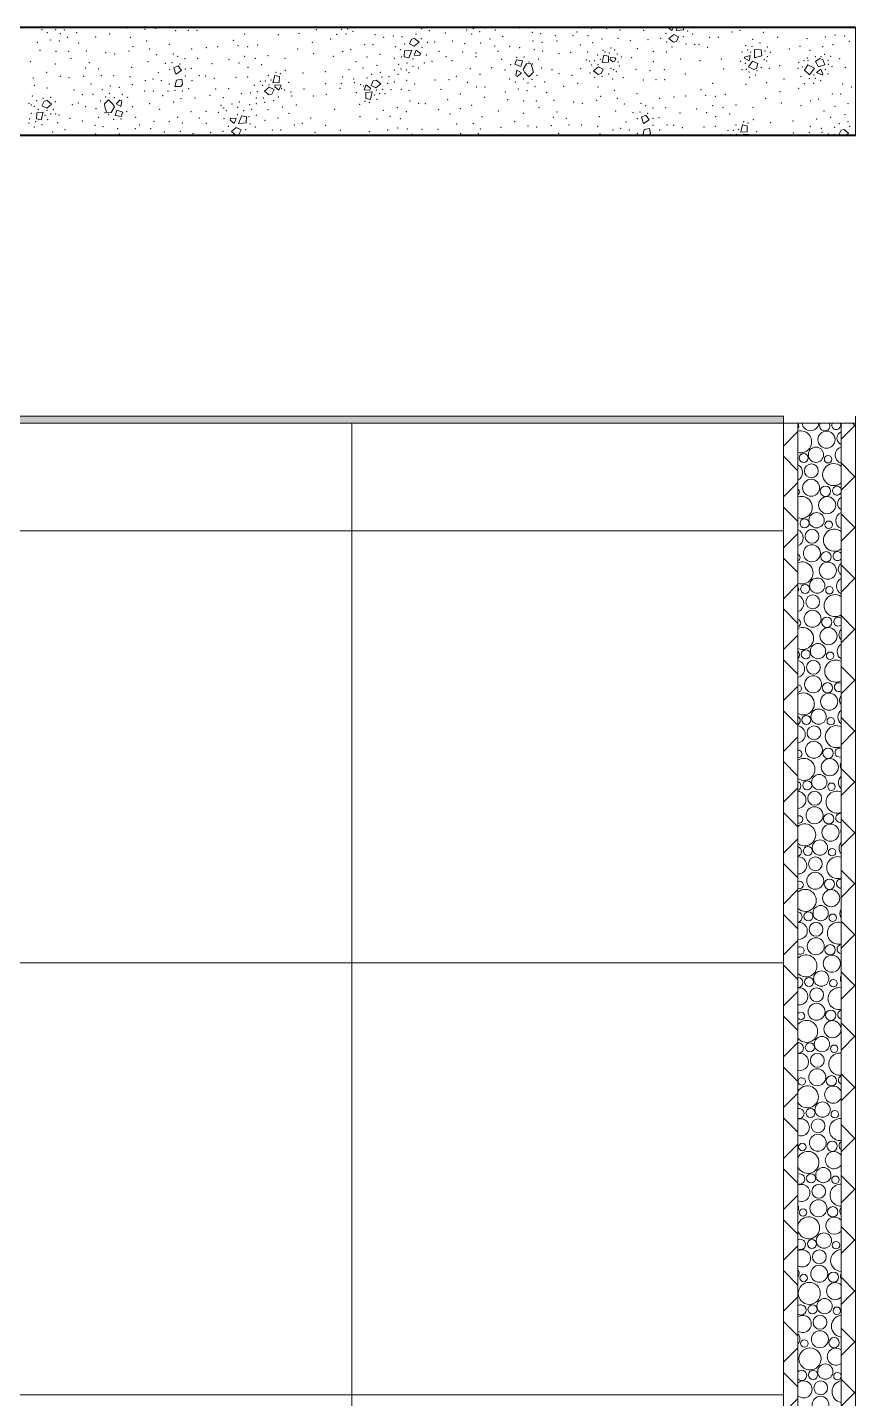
# Model space of a CAD drawing. Header units: metres. Extents: x -1.4 to 64, y -2.2 to 1.7.
# Drawn here: x 11.349 to 12.5, y -0.247 to 1.658 of the extents above; entities that cross this region are included whole.
import ezdxf

# ---------------------------------------------------------------- set-up
doc = ezdxf.new("R2010")
doc.units = ezdxf.units.M
doc.header["$MEASUREMENT"] = 0
for name, color, linetype in [('FORRO.EXEC', 7, 'Continuous'), ('LAJES.EST', 7, 'Continuous'), ('PAREDE CONSTRUIR', 7, 'Continuous')]:
    doc.layers.add(name, color=color, linetype=linetype)
for name, color, linetype, lineweight in [('FORRO.EXEC_Caneta_No__241', 7, 'Continuous', 13), ('LAJES.EST_Caneta_No__1', 7, 'Continuous', 40), ('LAJES.EST_Caneta_No__241', 7, 'Continuous', 13), ('PAREDE CONSTRUIR_Caneta_No__241', 7, 'Continuous', 13), ('PAREDE CONSTRUIR_Caneta_No__83', 84, 'Continuous', 0)]:
    doc.layers.add(name, color=color, linetype=linetype, lineweight=lineweight)
for name, color, linetype, lineweight, true_color in [('LAJES.EST_Caneta_No__97', 7, 'Continuous', 13, 0x6b6b6b), ('PAREDE CONSTRUIR_Caneta_No__96', 7, 'Continuous', 0, 0xb6b6b6), ('PAREDE CONSTRUIR_Caneta_No__97', 7, 'Continuous', 13, 0x6b6b6b)]:
    doc.layers.add(name, color=color, linetype=linetype, lineweight=lineweight, true_color=true_color)
pattern_1 = [(45, (-50.964347, -2.041855), (-0.03535534, 0.03535534), []), (135, (-50.964347, -2.041855), (0.03535534, 0.03535534), [])]

# ---------------------------------------------------------------- blocks, each defined once
blk = doc.blocks.new('*X33', base_point=(-50.9643, -2.0419))
at = {"layer": 'PAREDE CONSTRUIR_Caneta_No__96', "color": 253, "linetype": 'Continuous', "lineweight": 0, "true_color": 0xb6b6b6}
for centre, radius in [((12.4592, 1.0854), 0.0119), ((12.4446, 1.0645), 0.0106), ((12.4277, 1.0601), 0.00627), ((12.4382, 1.0421), 0.00959), ((12.4614, 1.0582), 0.00517), ((12.4379, 1.0185), 0.0118), ((12.4577, 1.0137), 0.00715), ((12.4601, 0.9944), 0.0119), ((12.4287, 0.9691), 0.00627), ((12.4455, 0.9735), 0.0106), ((12.4623, 0.9672), 0.00517), ((12.4391, 0.9511), 0.00959), ((12.4389, 0.9275), 0.0118), ((12.461, 0.9034), 0.0119), ((12.4586, 0.9227), 0.00715), ((12.4296, 0.8781), 0.00627), ((12.4464, 0.8826), 0.0106), ((12.4633, 0.8762), 0.00517), ((12.4401, 0.8601), 0.00959), ((12.4398, 0.8365), 0.0118), ((12.4596, 0.8317), 0.00715), ((12.462, 0.8124), 0.0119), ((12.4474, 0.7916), 0.0106), ((12.4305, 0.7871), 0.00627), ((12.4642, 0.7852), 0.00517), ((12.441, 0.7691), 0.00959), ((12.4407, 0.7455), 0.0118), ((12.4605, 0.7407), 0.00715), ((12.4629, 0.7214), 0.0119), ((12.4483, 0.7006), 0.0106), ((12.4314, 0.6961), 0.00627), ((12.4419, 0.6781), 0.00959), ((12.4651, 0.6942), 0.00517), ((12.4417, 0.6545), 0.0118), ((12.4614, 0.6497), 0.00715), ((12.4638, 0.6304), 0.0119), ((12.4324, 0.6051), 0.00627), ((12.4492, 0.6096), 0.0106), ((12.4428, 0.5871), 0.00959), ((12.4661, 0.6032), 0.00517), ((12.4426, 0.5635), 0.0118), ((12.4623, 0.5587), 0.00715), ((12.4648, 0.5394), 0.0119), ((12.4333, 0.5141), 0.00627), ((12.4501, 0.5186), 0.0106), ((12.467, 0.5122), 0.00517), ((12.4438, 0.4961), 0.00959), ((12.4435, 0.4725), 0.0118), ((12.4657, 0.4484), 0.0119), ((12.4633, 0.4677), 0.00715), ((12.4511, 0.4276), 0.0106), ((12.4342, 0.4231), 0.00627), ((12.4679, 0.4212), 0.00517), ((12.4447, 0.4051), 0.00959), ((12.4444, 0.3815), 0.0118), ((12.4642, 0.3767), 0.00715), ((12.4666, 0.3574), 0.0119), ((12.452, 0.3366), 0.0106), ((12.4351, 0.3321), 0.00627), ((12.4688, 0.3302), 0.00517), ((12.4456, 0.3141), 0.00959), ((12.4454, 0.2905), 0.0118), ((12.4651, 0.2857), 0.00715), ((12.4675, 0.2664), 0.0119), ((12.4529, 0.2456), 0.0106), ((12.4361, 0.2411), 0.00627), ((12.4465, 0.2231), 0.00959), ((12.4698, 0.2392), 0.00517), ((12.4463, 0.1995), 0.0118), ((12.466, 0.1947), 0.00715), ((12.437, 0.1501), 0.00627), ((12.4538, 0.1546), 0.0106), ((12.4707, 0.1482), 0.00517), ((12.4475, 0.1321), 0.00959), ((12.4472, 0.1085), 0.0118), ((12.4257, 0.1027), 0.00517), ((12.467, 0.1037), 0.00715), ((12.4379, 0.0591), 0.00627), ((12.4548, 0.0636), 0.0106), ((12.4716, 0.0572), 0.00517), ((12.4484, 0.0411), 0.00959), ((12.4481, 0.0175), 0.0118), ((12.4679, 0.0127), 0.00715), ((12.4266, 0.0117), 0.00517), ((12.4557, -0.0274), 0.0106), ((12.4389, -0.0319), 0.00627), ((12.4725, -0.0338), 0.00517), ((12.4493, -0.0499), 0.00959), ((12.4275, -0.0793), 0.00517), ((12.4491, -0.0735), 0.0118), ((12.4688, -0.0782), 0.00715), ((12.4353, -0.1007), 0.0153), ((12.4566, -0.1184), 0.0106), ((12.4398, -0.1229), 0.00627), ((12.4502, -0.1409), 0.00959), ((12.4735, -0.1248), 0.00517), ((12.4285, -0.1703), 0.00517), ((12.45, -0.1645), 0.0118), ((12.4698, -0.1692), 0.00715), ((12.4363, -0.1917), 0.0153), ((12.4407, -0.2139), 0.00627), ((12.4576, -0.2094), 0.0106), ((12.4512, -0.2319), 0.00959), ((12.4744, -0.2158), 0.00517), ((12.4509, -0.2555), 0.0118)]:
    blk.add_circle(centre, radius, dxfattribs=at)
for centre, radius, start, end in [((12.4155, 1.1037), 0.00517, 322.9853, 37.0147), ((12.437, 1.1095), 0.0118, 186.597, 353.403), ((12.4568, 1.1047), 0.00715, 151.4275, 28.5725), ((12.4727, 1.1056), 0.00627, 156.1784, 23.8216), ((12.4896, 1.11), 0.0106, 190.2924, 200.6226), ((12.4233, 1.0823), 0.0153, 256.084, 103.916), ((12.4832, 1.0876), 0.00959, 111.9236, 248.0764), ((12.4829, 1.064), 0.0118, 106.3297, 253.6703), ((12.4142, 1.0399), 0.0119, 297.0748, 62.9252), ((12.4692, 1.0368), 0.0153, 47.2254, 312.7746), ((12.4164, 1.0127), 0.00517, 308.2551, 51.7449), ((12.4737, 1.0146), 0.00627, 18.0426, 341.9574), ((12.4242, 0.9913), 0.0153, 252.4782, 107.5218), ((12.4841, 0.9966), 0.00959, 118.0366, 241.9634), ((12.4839, 0.973), 0.0118, 111.0717, 248.9283), ((12.4127, 0.9682), 0.00715, 345.4232, 14.5768), ((12.4151, 0.9489), 0.0119, 292.1749, 67.8251), ((12.4702, 0.9458), 0.0153, 51.7899, 308.2101), ((12.4173, 0.9217), 0.00517, 296.0941, 63.9059), ((12.4252, 0.9003), 0.0153, 248.7992, 111.2008), ((12.4746, 0.9236), 0.00627, 36.5865, 323.4135), ((12.4851, 0.9056), 0.00959, 124.5204, 235.4796), ((12.4136, 0.8772), 0.00715, 326.9423, 33.0577), ((12.4848, 0.882), 0.0118, 115.9703, 244.0297), ((12.416, 0.8579), 0.0119, 287.4406, 72.5594), ((12.4711, 0.8548), 0.0153, 56.084, 303.916), ((12.4755, 0.8326), 0.00627, 49.0736, 310.9264), ((12.4183, 0.8307), 0.00517, 285.1015, 74.8985), ((12.4261, 0.8093), 0.0153, 245.026, 114.974), ((12.486, 0.8146), 0.00959, 131.557, 228.443), ((12.4857, 0.791), 0.0118, 121.0828, 238.9172), ((12.4146, 0.7862), 0.00715, 315.1075, 44.8925), ((12.417, 0.7669), 0.0119, 282.8265, 77.1735), ((12.472, 0.7638), 0.0153, 60.1714, 299.8286), ((12.4192, 0.7397), 0.00517, 274.6583, 85.3417), ((12.4764, 0.7416), 0.00627, 59.5211, 300.4789), ((12.427, 0.7183), 0.0153, 241.1331, 118.8669), ((12.4869, 0.7236), 0.00959, 139.4668, 220.5332), ((12.4867, 0.7), 0.0118, 126.4874, 233.5126), ((12.4155, 0.6952), 0.00715, 305.3622, 54.6378), ((12.4179, 0.6759), 0.0119, 278.2957, 81.7043), ((12.4729, 0.6728), 0.0153, 64.0977, 295.9023), ((12.4201, 0.6487), 0.00517, 264.37, 95.63), ((12.4774, 0.6506), 0.00627, 68.9396, 291.0604), ((12.4279, 0.6273), 0.0153, 237.0883, 122.9117), ((12.4878, 0.6326), 0.00959, 148.9475, 211.0525), ((12.4164, 0.6042), 0.00715, 296.683, 63.317), ((12.4876, 0.609), 0.0118, 132.3003, 227.6997), ((12.4188, 0.5849), 0.0119, 273.8166, 86.1834), ((12.4739, 0.5818), 0.0153, 67.8972, 292.1028), ((12.4211, 0.5577), 0.00517, 253.8936, 106.1064), ((12.4783, 0.5596), 0.00627, 77.7907, 282.2093), ((12.4289, 0.5363), 0.0153, 232.8491, 127.1509), ((12.4888, 0.5416), 0.00959, 162.432, 197.568), ((12.4173, 0.5132), 0.00715, 288.6245, 71.3755), ((12.4885, 0.518), 0.0118, 138.7106, 221.2894), ((12.4198, 0.4939), 0.0119, 269.3609, 90.6391), ((12.4748, 0.4908), 0.0153, 71.5969, 288.4031), ((12.422, 0.4667), 0.00517, 242.8231, 117.1769), ((12.4298, 0.4453), 0.0153, 228.3572, 131.6428), ((12.4792, 0.4686), 0.00627, 86.3527, 273.6473), ((12.4183, 0.4222), 0.00715, 280.9338, 79.0662), ((12.4894, 0.427), 0.0118, 146.0738, 213.9262), ((12.4207, 0.4029), 0.0119, 264.9012, 95.0988), ((12.4757, 0.3998), 0.0153, 75.2187, 284.7813), ((12.4801, 0.3776), 0.00627, 94.8332, 265.1668), ((12.4229, 0.3757), 0.00517, 230.5016, 129.4984), ((12.4307, 0.3543), 0.0153, 223.5266, 136.4734), ((12.4192, 0.3312), 0.00715, 273.439, 86.561), ((12.4766, 0.3088), 0.0153, 78.7809, 281.2191), ((12.4904, 0.336), 0.0118, 155.2478, 204.7522), ((12.4216, 0.3119), 0.0119, 260.4103, 99.5897), ((12.4238, 0.2847), 0.00517, 215.3757, 144.6243), ((12.4811, 0.2866), 0.00627, 103.4221, 256.5779), ((12.4316, 0.2633), 0.0153, 218.2216, 141.7784), ((12.4201, 0.2402), 0.00715, 266.003, 93.997), ((12.4225, 0.2209), 0.0119, 255.859, 104.141), ((12.4776, 0.2178), 0.0153, 82.2997, 277.7003), ((12.4248, 0.1937), 0.00517, 185.9068, 174.0932), ((12.482, 0.1956), 0.00627, 112.3332, 247.6668), ((12.4326, 0.1723), 0.0153, 212.2, 147.8), ((12.4685, 0.1754), 0.0119, 20.663, 339.337), ((12.421, 0.1492), 0.00715, 258.4985, 101.5015), ((12.4235, 0.1299), 0.0119, 251.2144, 108.7856), ((12.4785, 0.1268), 0.0153, 85.7894, 274.2106), ((12.4335, 0.0813), 0.0153, 204.9382, 155.0618), ((12.4694, 0.0844), 0.0119, 30.9124, 329.0876), ((12.4829, 0.1046), 0.00627, 121.861, 238.139), ((12.422, 0.0582), 0.00715, 250.7869, 109.2131), ((12.4244, 0.0389), 0.0119, 246.4377, 113.5623), ((12.4794, 0.0358), 0.0153, 89.2636, 270.7364), ((12.4098, 0.0181), 0.0106, 337.7795, 22.2205), ((12.4344, -0.0097), 0.0153, 194.6854, 165.3146), ((12.4703, -0.0066), 0.0119, 38.7178, 321.2822), ((12.4839, 0.0136), 0.00627, 132.5108, 227.4892), ((12.4229, -0.0327), 0.00715, 242.6921, 117.3079), ((12.4253, -0.0521), 0.0119, 241.4801, 118.5199), ((12.4803, -0.0552), 0.0153, 92.735, 267.265), ((12.4107, -0.0729), 0.0106, 326.9929, 33.0071), ((12.4848, -0.0774), 0.00627, 145.4466, 214.5534), ((12.4712, -0.0976), 0.0119, 45.3706, 314.6294), ((12.4238, -0.1237), 0.00715, 233.952, 126.048), ((12.4262, -0.1431), 0.0119, 236.2768, 123.7232), ((12.4813, -0.1462), 0.0153, 96.2165, 263.7835), ((12.4116, -0.1639), 0.0106, 318.7179, 41.2821), ((12.4857, -0.1684), 0.00627, 166.2801, 193.7199), ((12.4722, -0.1886), 0.0119, 51.3325, 308.6675), ((12.4248, -0.2147), 0.00715, 224.0979, 135.9021), ((12.4272, -0.2341), 0.0119, 230.7356, 129.2644), ((12.4822, -0.2372), 0.0153, 99.7213, 260.2787)]:
    blk.add_arc(centre, radius, start, end, dxfattribs=at)
blk = doc.blocks.new('*X34', base_point=(-50.9643, -2.0419))
at = {"layer": 'LAJES.EST_Caneta_No__241', "color": 7, "linetype": 'Continuous', "lineweight": 13}
for p, q in [((12.2443, 1.6537), (12.2389, 1.6581)), ((12.2461, 1.6581), (12.2443, 1.6537)), ((12.2504, 1.6538), (12.2522, 1.6581)), ((12.261, 1.6581), (12.2608, 1.6547)), ((11.8798, 1.6353), (11.8829, 1.6417)), ((11.8829, 1.6417), (11.887, 1.6427)), ((11.887, 1.6427), (11.8933, 1.6377)), ((12.2471, 1.6482), (12.2403, 1.6427)), ((12.2466, 1.6377), (12.2403, 1.6427)), ((12.2507, 1.6387), (12.2466, 1.6377)), ((12.2471, 1.6482), (12.2538, 1.6451)), ((12.2608, 1.6547), (12.2504, 1.6538)), ((12.2538, 1.6451), (12.2507, 1.6387)), ((11.8724, 1.6173), (11.8728, 1.6256)), ((11.8728, 1.6256), (11.8832, 1.6266)), ((11.8832, 1.6266), (11.8789, 1.6159)), ((11.8865, 1.6321), (11.8798, 1.6353)), ((11.8865, 1.6321), (11.8933, 1.6377)), ((11.8865, 1.6196), (11.8893, 1.6267)), ((11.8944, 1.6193), (11.8865, 1.6196)), ((11.8893, 1.6267), (11.8951, 1.6219)), ((11.8951, 1.6219), (11.8944, 1.6193)), ((12.1476, 1.6094), (12.1501, 1.6197)), ((12.1566, 1.6182), (12.1501, 1.6197)), ((12.3593, 1.616), (12.359, 1.6274)), ((12.3685, 1.6269), (12.359, 1.6274)), ((12.3685, 1.6269), (12.3695, 1.6186)), ((11.5585, 1.605), (11.5525, 1.6022)), ((11.5552, 1.5933), (11.5525, 1.6022)), ((11.5585, 1.605), (11.5633, 1.5982)), ((11.8724, 1.6173), (11.8789, 1.6159)), ((12.0286, 1.6131), (12.0263, 1.6069)), ((12.0347, 1.604), (12.0263, 1.6069)), ((12.0286, 1.6131), (12.0368, 1.6117)), ((12.0368, 1.6117), (12.0347, 1.604)), ((12.0423, 1.6075), (12.0377, 1.5995)), ((12.0483, 1.6078), (12.0423, 1.6075)), ((12.0513, 1.5995), (12.0483, 1.6078)), ((12.1425, 1.6035), (12.1357, 1.5979)), ((12.1425, 1.6035), (12.1492, 1.6003)), ((12.1492, 1.6003), (12.1461, 1.5939)), ((12.1563, 1.6099), (12.1476, 1.6094)), ((12.1566, 1.6182), (12.1563, 1.6099)), ((12.1585, 1.6136), (12.1591, 1.6162)), ((12.1625, 1.6102), (12.1585, 1.6136)), ((12.1591, 1.6162), (12.1654, 1.6159)), ((12.1625, 1.6102), (12.1652, 1.6113)), ((12.1665, 1.6143), (12.1652, 1.6113)), ((12.1665, 1.6143), (12.1654, 1.6159)), ((12.3453, 1.6154), (12.3454, 1.6167)), ((12.3517, 1.6116), (12.3453, 1.6154)), ((12.3454, 1.6167), (12.3534, 1.619)), ((12.3564, 1.6113), (12.3511, 1.6035)), ((12.3581, 1.5995), (12.3511, 1.6035)), ((12.3534, 1.619), (12.3517, 1.6116)), ((12.3564, 1.6113), (12.364, 1.6079)), ((12.362, 1.6012), (12.3581, 1.5995)), ((12.3695, 1.6186), (12.3593, 1.616)), ((12.364, 1.6079), (12.362, 1.6012)), ((12.4288, 1.5989), (12.4332, 1.606)), ((12.4332, 1.606), (12.4427, 1.6015)), ((12.4427, 1.6015), (12.4358, 1.5925)), ((12.4441, 1.6108), (12.45, 1.6148)), ((12.4479, 1.6034), (12.4441, 1.6108)), ((12.4454, 1.5955), (12.4514, 1.6002)), ((12.4479, 1.6034), (12.457, 1.6061)), ((12.45, 1.6148), (12.454, 1.6136)), ((12.4514, 1.6002), (12.454, 1.5932)), ((12.454, 1.6136), (12.457, 1.6061)), ((11.5562, 1.5847), (11.5541, 1.5762)), ((11.5633, 1.5982), (11.5552, 1.5933)), ((11.5562, 1.5847), (11.5635, 1.5862)), ((11.5635, 1.5862), (11.5648, 1.5793)), ((11.6903, 1.5811), (11.6928, 1.5914)), ((11.699, 1.5817), (11.6903, 1.5811)), ((11.6993, 1.59), (11.6928, 1.5914)), ((11.6993, 1.59), (11.699, 1.5817)), ((11.8266, 1.5776), (11.8297, 1.584)), ((11.8297, 1.584), (11.8337, 1.585)), ((11.8337, 1.585), (11.8401, 1.58)), ((12.0275, 1.5911), (12.029, 1.5989)), ((12.0301, 1.5901), (12.0275, 1.5911)), ((12.029, 1.5989), (12.0356, 1.5952)), ((12.0356, 1.5952), (12.0301, 1.5901)), ((12.0398, 1.596), (12.0377, 1.5995)), ((12.0459, 1.5897), (12.0398, 1.596)), ((12.0517, 1.5953), (12.0459, 1.5897)), ((12.0513, 1.5995), (12.0517, 1.5953)), ((12.142, 1.5929), (12.1357, 1.5979)), ((12.1461, 1.5939), (12.142, 1.5929)), ((12.4288, 1.5989), (12.4358, 1.5925)), ((12.4531, 1.5923), (12.4454, 1.5955)), ((12.454, 1.5932), (12.4531, 1.5923)), ((11.5622, 1.576), (11.5541, 1.5762)), ((11.5648, 1.5793), (11.5622, 1.576)), ((11.6852, 1.5752), (11.6784, 1.5696)), ((11.6847, 1.5646), (11.6784, 1.5696)), ((11.6888, 1.5656), (11.6847, 1.5646)), ((11.6852, 1.5752), (11.6919, 1.572)), ((11.6919, 1.572), (11.6888, 1.5656)), ((11.6928, 1.5758), (11.6935, 1.5784)), ((11.6986, 1.5711), (11.6928, 1.5758)), ((11.6935, 1.5784), (11.7015, 1.5781)), ((11.7015, 1.5781), (11.6986, 1.5711)), ((11.817, 1.5715), (11.8198, 1.5785)), ((11.825, 1.5712), (11.817, 1.5715)), ((11.8192, 1.5596), (11.8195, 1.5679)), ((11.8195, 1.5679), (11.8282, 1.5685)), ((11.8198, 1.5785), (11.8256, 1.5738)), ((11.8256, 1.5738), (11.825, 1.5712)), ((11.8282, 1.5685), (11.8257, 1.5582)), ((11.8333, 1.5744), (11.8266, 1.5776)), ((11.8333, 1.5744), (11.8401, 1.58)), ((11.3693, 1.5493), (11.3724, 1.5557)), ((11.376, 1.5461), (11.3693, 1.5493)), ((11.3724, 1.5557), (11.3765, 1.5567)), ((11.376, 1.5461), (11.3828, 1.5517)), ((11.3765, 1.5567), (11.3828, 1.5517)), ((11.4561, 1.552), (11.4619, 1.5576)), ((11.4566, 1.5479), (11.4561, 1.552)), ((11.4566, 1.5479), (11.4596, 1.5395)), ((11.4619, 1.5576), (11.468, 1.5513)), ((11.4656, 1.5398), (11.4702, 1.5478)), ((11.468, 1.5513), (11.4702, 1.5478)), ((11.4711, 1.5356), (11.4732, 1.5433)), ((11.4723, 1.5522), (11.4778, 1.5573)), ((11.4789, 1.5484), (11.4723, 1.5522)), ((11.4732, 1.5433), (11.4816, 1.5404)), ((11.4778, 1.5573), (11.4803, 1.5562)), ((11.4803, 1.5562), (11.4789, 1.5484)), ((11.8192, 1.5596), (11.8257, 1.5582)), ((11.3619, 1.5313), (11.3622, 1.5397)), ((11.3619, 1.5313), (11.3684, 1.5299)), ((11.3622, 1.5397), (11.3709, 1.5402)), ((11.3709, 1.5402), (11.3684, 1.5299)), ((11.4596, 1.5395), (11.4656, 1.5398)), ((11.4793, 1.5342), (11.4711, 1.5356)), ((11.4793, 1.5342), (11.4816, 1.5404)), ((11.6307, 1.5293), (11.6314, 1.5319)), ((11.6365, 1.5245), (11.6307, 1.5293)), ((11.6314, 1.5319), (11.6394, 1.5315)), ((11.6394, 1.5315), (11.6365, 1.5245)), ((11.6426, 1.5246), (11.6469, 1.5353)), ((11.6531, 1.5255), (11.6426, 1.5246)), ((11.6534, 1.5339), (11.6469, 1.5353)), ((11.6534, 1.5339), (11.6531, 1.5255)), ((12.2083, 1.5364), (12.2023, 1.5336)), ((12.205, 1.5247), (12.2023, 1.5336)), ((12.2131, 1.5296), (12.205, 1.5247)), ((12.2083, 1.5364), (12.2131, 1.5296)), ((11.6393, 1.5191), (11.6325, 1.5135)), ((11.6388, 1.5085), (11.6325, 1.5135)), ((11.6429, 1.5095), (11.6388, 1.5085)), ((11.6393, 1.5191), (11.646, 1.5159)), ((11.646, 1.5159), (11.6429, 1.5095)), ((12.206, 1.5161), (12.2041, 1.5081)), ((12.206, 1.5161), (12.2133, 1.5176)), ((12.2147, 1.5107), (12.2126, 1.5081)), ((12.2133, 1.5176), (12.2147, 1.5107)), ((12.3401, 1.5125), (12.3426, 1.5228)), ((12.3488, 1.5131), (12.3401, 1.5125)), ((12.3491, 1.5214), (12.3426, 1.5228)), ((12.3429, 1.5081), (12.3433, 1.5098)), ((12.3433, 1.5098), (12.3513, 1.5095)), ((12.3491, 1.5214), (12.3488, 1.5131)), ((12.3513, 1.5095), (12.3507, 1.5081)), ((12.4689, 1.5081), (12.4697, 1.5099)), ((12.4697, 1.5099), (12.4718, 1.5081)), ((12.4764, 1.509), (12.4795, 1.5154)), ((12.4782, 1.5081), (12.4764, 1.509)), ((12.4795, 1.5154), (12.4836, 1.5164)), ((12.4836, 1.5164), (12.4899, 1.5114)), ((12.4859, 1.5081), (12.4899, 1.5114))]:
    blk.add_line(p, q, dxfattribs=at)
for p in [(11.4874, 1.6574), (11.7025, 1.6576), (12.0331, 1.6575), (12.2871, 1.6581), (11.3694, 1.6551), (11.377, 1.6508), (11.3813, 1.6409), (11.3883, 1.6552), (11.3935, 1.6391), (11.3949, 1.6495), (11.4003, 1.6545), (11.4046, 1.6443), (11.4178, 1.6507), (11.4442, 1.645), (11.4636, 1.6489), (11.4922, 1.6442), (11.5126, 1.6553), (11.5148, 1.6392), (11.5273, 1.6569), (11.555, 1.6537), (11.5728, 1.6541), (11.5847, 1.6541), (11.6351, 1.6401), (11.651, 1.649), (11.6976, 1.6479), (11.7264, 1.6498), (11.7504, 1.655), (11.7706, 1.6422), (11.7788, 1.6486), (11.7854, 1.6556), (11.7918, 1.6491), (11.7939, 1.6558), (11.8014, 1.6529), (11.832, 1.6482), (11.8442, 1.6442), (11.8573, 1.6462), (11.8694, 1.6455), (11.8889, 1.6492), (11.8965, 1.6423), (11.8968, 1.6562), (11.9076, 1.6537), (11.9297, 1.6502), (11.9394, 1.6391), (11.9593, 1.6544), (11.9665, 1.6491), (11.9686, 1.6564), (11.9774, 1.6523), (11.992, 1.6419), (11.999, 1.6547), (12.0092, 1.6451), (12.0507, 1.6511), (12.0516, 1.6391), (12.062, 1.6495), (12.0825, 1.6465), (12.0847, 1.6392), (12.107, 1.6469), (12.1127, 1.6517), (12.1281, 1.6466), (12.1328, 1.657), (12.1474, 1.6421), (12.154, 1.6562), (12.1696, 1.643), (12.1723, 1.6547), (12.1868, 1.6396), (12.2053, 1.654), (12.2114, 1.641), (12.2287, 1.6432), (12.2362, 1.65), (12.2603, 1.6454), (12.2664, 1.6532), (12.2734, 1.649), (12.297, 1.6446), (12.3088, 1.6445), (12.3278, 1.6517), (12.339, 1.6541), (12.3567, 1.6416), (12.3713, 1.6513), (12.3916, 1.6445), (12.4322, 1.6424), (12.4574, 1.6449), (12.4712, 1.6476), (12.4846, 1.6461), (12.4911, 1.6387), (11.3632, 1.6372), (11.3665, 1.6264), (11.3888, 1.6247), (11.4063, 1.6247), (11.4205, 1.6363), (11.4309, 1.6255), (11.4581, 1.6232), (11.4703, 1.6213), (11.4901, 1.6256), (11.4958, 1.6312), (11.5188, 1.628), (11.5287, 1.6203), (11.5462, 1.6346), (11.5519, 1.6211), (11.5775, 1.6283), (11.5977, 1.6302), (11.6137, 1.6313), (11.6416, 1.6326), (11.6551, 1.6312), (11.6689, 1.6339), (11.7248, 1.6282), (11.745, 1.6376), (11.7467, 1.6217), (11.7872, 1.6247), (11.7984, 1.6271), (11.8175, 1.6342), (11.8293, 1.6342), (11.8391, 1.6207), (11.8603, 1.6313), (11.8672, 1.6271), (11.8733, 1.6349), (11.8974, 1.6303), (11.9033, 1.6198), (11.9049, 1.6372), (11.9149, 1.6377), (11.9209, 1.6247), (11.954, 1.6241), (11.9567, 1.6358), (11.9722, 1.6225), (11.9789, 1.6367), (11.9981, 1.6322), (12.0029, 1.6248), (12.0193, 1.6319), (12.0331, 1.63), (12.0536, 1.6271), (12.064, 1.6374), (12.0649, 1.6254), (12.0875, 1.6218), (12.1038, 1.6235), (12.1171, 1.6337), (12.1273, 1.624), (12.1343, 1.6369), (12.1412, 1.6197), (12.1489, 1.6265), (12.1516, 1.6239), (12.1576, 1.6224), (12.1597, 1.6297), (12.1648, 1.6268), (12.1685, 1.621), (12.1965, 1.6286), (12.2186, 1.6251), (12.2368, 1.6242), (12.2371, 1.6381), (12.2447, 1.6311), (12.2642, 1.6349), (12.2763, 1.6341), (12.282, 1.6346), (12.2942, 1.6306), (12.3418, 1.6241), (12.347, 1.633), (12.3495, 1.6266), (12.354, 1.6239), (12.3559, 1.632), (12.3667, 1.6366), (12.3736, 1.6254), (12.3769, 1.6309), (12.3814, 1.6237), (12.4078, 1.6283), (12.4224, 1.6321), (12.4361, 1.6261), (12.4541, 1.6313), (12.4569, 1.6208), (12.4682, 1.6343), (11.3534, 1.6108), (11.388, 1.6075), (11.4099, 1.6154), (11.43, 1.602), (11.4351, 1.6094), (11.4481, 1.6006), (11.494, 1.6029), (11.5167, 1.6108), (11.5407, 1.6082), (11.5502, 1.6094), (11.558, 1.6179), (11.561, 1.6074), (11.5682, 1.6148), (11.5686, 1.6003), (11.5767, 1.6012), (11.5859, 1.6151), (11.6058, 1.608), (11.6292, 1.6135), (11.6431, 1.6085), (11.6511, 1.6182), (11.6556, 1.6029), (11.6657, 1.6151), (11.6747, 1.6065), (11.6835, 1.6188), (11.7072, 1.6153), (11.774, 1.6181), (11.8058, 1.6108), (11.8154, 1.6019), (11.8211, 1.6172), (11.835, 1.6055), (11.8588, 1.6153), (11.8651, 1.6068), (11.868, 1.6005), (11.869, 1.617), (11.8764, 1.6088), (11.8847, 1.6041), (11.885, 1.6143), (11.8923, 1.6019), (11.9004, 1.6085), (11.9113, 1.6109), (11.9306, 1.6175), (11.9391, 1.6118), (11.9645, 1.6008), (11.9722, 1.6173), (11.9942, 1.6022), (12.0081, 1.614), (12.0207, 1.6063), (12.0287, 1.6166), (12.039, 1.617), (12.0459, 1.6099), (12.0509, 1.6074), (12.0596, 1.6141), (12.0634, 1.6019), (12.1176, 1.6009), (12.1255, 1.6131), (12.1299, 1.6116), (12.1332, 1.6058), (12.1371, 1.6119), (12.142, 1.6065), (12.1449, 1.6136), (12.1597, 1.6013), (12.1696, 1.6103), (12.1714, 1.6045), (12.1742, 1.617), (12.1884, 1.6161), (12.2188, 1.6108), (12.2566, 1.6143), (12.2834, 1.6119), (12.3133, 1.6142), (12.3163, 1.6003), (12.3398, 1.6109), (12.3463, 1.6082), (12.3686, 1.6029), (12.3731, 1.6135), (12.3762, 1.6116), (12.3772, 1.6174), (12.3799, 1.6011), (12.3944, 1.6051), (12.4197, 1.6011), (12.4207, 1.6095), (12.4257, 1.6032), (12.4279, 1.6118), (12.4324, 1.6156), (12.4335, 1.6122), (12.4438, 1.6176), (12.4515, 1.6176), (12.4611, 1.6124), (12.4619, 1.6068), (12.4652, 1.6181), (12.4667, 1.6034), (12.4776, 1.6146), (12.4856, 1.6028), (11.3573, 1.5881), (11.3761, 1.5958), (11.3948, 1.59), (11.4069, 1.5882), (11.4272, 1.5904), (11.4518, 1.5912), (11.4692, 1.5913), (11.4916, 1.5895), (11.513, 1.5843), (11.5237, 1.5867), (11.531, 1.5952), (11.5354, 1.5844), (11.5467, 1.5999), (11.5685, 1.5905), (11.5779, 1.5844), (11.588, 1.5911), (11.597, 1.5908), (11.609, 1.5875), (11.6391, 1.5886), (11.6551, 1.5894), (11.6726, 1.5834), (11.6798, 1.5837), (11.6839, 1.5914), (11.6876, 1.5853), (11.6943, 1.5957), (11.7004, 1.5941), (11.7075, 1.5985), (11.7123, 1.582), (11.7319, 1.5946), (11.7631, 1.5969), (11.787, 1.5892), (11.7958, 1.5993), (11.8023, 1.5867), (11.8033, 1.5812), (11.8209, 1.5879), (11.8274, 1.5931), (11.8394, 1.5957), (11.8417, 1.5894), (11.8513, 1.5897), (11.8588, 1.5988), (11.859, 1.5824), (11.8638, 1.5932), (11.8754, 1.5989), (11.8759, 1.5846), (11.8791, 1.5954), (11.9153, 1.585), (11.9347, 1.5857), (11.9448, 1.5903), (11.9602, 1.5819), (11.9781, 1.5929), (12.0124, 1.5992), (12.0192, 1.5865), (12.0269, 1.5822), (12.0381, 1.5866), (12.0501, 1.586), (12.0571, 1.5917), (12.0676, 1.5821), (12.0778, 1.5993), (12.0878, 1.5941), (12.1059, 1.5915), (12.1306, 1.5947), (12.1372, 1.5888), (12.1474, 1.5902), (12.1565, 1.5933), (12.1624, 1.5867), (12.1638, 1.5993), (12.1671, 1.5968), (12.1771, 1.5883), (12.1947, 1.5999), (12.2048, 1.5851), (12.2139, 1.5982), (12.2226, 1.5855), (12.2339, 1.5996), (12.2345, 1.5855), (12.2632, 1.5936), (12.3419, 1.5995), (12.3478, 1.5998), (12.3518, 1.596), (12.3523, 1.589), (12.3604, 1.5921), (12.3626, 1.598), (12.3763, 1.5812), (12.4003, 1.5864), (12.424, 1.5903), (12.4352, 1.587), (12.4419, 1.592), (12.4437, 1.5872), (12.4512, 1.5843), (12.4578, 1.5995), (12.4611, 1.5933), (11.356, 1.5629), (11.3586, 1.5779), (11.3765, 1.574), (11.4138, 1.571), (11.4257, 1.5649), (11.4376, 1.5797), (11.4402, 1.5652), (11.4535, 1.5717), (11.4631, 1.5664), (11.4645, 1.5769), (11.4767, 1.575), (11.481, 1.5651), (11.4948, 1.5788), (11.5122, 1.5697), (11.5243, 1.5698), (11.537, 1.5631), (11.5446, 1.5696), (11.5464, 1.5796), (11.5544, 1.5706), (11.5646, 1.5696), (11.5734, 1.5731), (11.6028, 1.5639), (11.6107, 1.5726), (11.6287, 1.573), (11.6464, 1.5662), (11.6594, 1.5671), (11.6642, 1.5779), (11.6688, 1.5691), (11.6759, 1.5776), (11.6847, 1.5782), (11.7024, 1.573), (11.7065, 1.5711), (11.7152, 1.5684), (11.7162, 1.5629), (11.7332, 1.5726), (11.7463, 1.563), (11.7633, 1.5799), (11.7646, 1.5652), (11.7834, 1.5734), (11.7854, 1.5803), (11.8062, 1.5676), (11.812, 1.5785), (11.8161, 1.5766), (11.8309, 1.5643), (11.8338, 1.5714), (11.8386, 1.5659), (11.8426, 1.572), (11.8459, 1.5662), (11.8497, 1.5805), (11.8542, 1.5717), (11.8685, 1.572), (11.8791, 1.5709), (11.8871, 1.5797), (11.9238, 1.572), (11.9508, 1.5655), (11.9729, 1.5752), (11.9849, 1.5753), (12.013, 1.5686), (12.0311, 1.5724), (12.0433, 1.5705), (12.0447, 1.5809), (12.0544, 1.5757), (12.0703, 1.5677), (12.094, 1.5764), (12.1134, 1.5803), (12.142, 1.5756), (12.1456, 1.5626), (12.1646, 1.5706), (12.196, 1.566), (12.2635, 1.5627), (12.2849, 1.5715), (12.2914, 1.564), (12.3009, 1.5804), (12.3049, 1.5626), (12.3187, 1.5653), (12.3474, 1.5793), (12.3948, 1.569), (12.4204, 1.5736), (12.4286, 1.58), (12.4416, 1.5805), (12.4673, 1.5656), (12.4791, 1.5656), (12.4818, 1.5796), (12.494, 1.5756), (11.3513, 1.5528), (11.3547, 1.5503), (11.3588, 1.5483), (11.362, 1.5563), (11.3643, 1.5444), (11.371, 1.5594), (11.3765, 1.5431), (11.3813, 1.5608), (11.3853, 1.5438), (11.3878, 1.5549), (11.4116, 1.551), (11.42, 1.5532), (11.4301, 1.548), (11.4444, 1.5454), (11.4508, 1.5557), (11.4578, 1.5614), (11.4698, 1.5607), (11.4886, 1.5609), (11.4954, 1.5481), (11.5191, 1.5522), (11.5327, 1.5442), (11.5524, 1.5547), (11.5625, 1.5593), (11.5819, 1.5601), (11.618, 1.5497), (11.6213, 1.5605), (11.6218, 1.5462), (11.6334, 1.5519), (11.6411, 1.5471), (11.6437, 1.5545), (11.6578, 1.5507), (11.6608, 1.5444), (11.667, 1.5524), (11.6672, 1.5599), (11.6768, 1.5602), (11.679, 1.5539), (11.6834, 1.5441), (11.6911, 1.5565), (11.6976, 1.5617), (11.7031, 1.5477), (11.7227, 1.5503), (11.7759, 1.5445), (11.8109, 1.5511), (11.8181, 1.5555), (11.8241, 1.5539), (11.8346, 1.5582), (11.8438, 1.5431), (11.8629, 1.5467), (11.8808, 1.556), (11.8928, 1.5527), (11.9018, 1.5524), (11.9205, 1.5439), (11.9331, 1.558), (11.9505, 1.5452), (11.9662, 1.5499), (11.9842, 1.5608), (12.0163, 1.5578), (12.0387, 1.5561), (12.0561, 1.5561), (12.0597, 1.5468), (12.0807, 1.5569), (12.1079, 1.5546), (12.1201, 1.5527), (12.1399, 1.557), (12.1686, 1.5594), (12.1785, 1.5517), (12.2017, 1.5525), (12.2079, 1.5493), (12.218, 1.5462), (12.2273, 1.5598), (12.2357, 1.5465), (12.2475, 1.5616), (12.279, 1.5449), (12.3009, 1.5496), (12.3155, 1.5465), (12.3333, 1.5503), (12.357, 1.5467), (12.3746, 1.5596), (12.3965, 1.5531), (12.4238, 1.5495), (12.4371, 1.5561), (12.4482, 1.5585), (12.4709, 1.5486), (12.4889, 1.5521), (11.3516, 1.5252), (11.3522, 1.5309), (11.3545, 1.5387), (11.3608, 1.5272), (11.3736, 1.536), (11.3773, 1.5299), (11.3813, 1.5377), (11.3886, 1.538), (11.3912, 1.5256), (11.393, 1.5365), (11.4082, 1.532), (11.4253, 1.5283), (11.4482, 1.5332), (11.457, 1.5399), (11.462, 1.5374), (11.4689, 1.5304), (11.4792, 1.5307), (11.4872, 1.5411), (11.4998, 1.5333), (11.525, 1.5278), (11.5462, 1.527), (11.5581, 1.5332), (11.5645, 1.5255), (11.5764, 1.541), (11.5879, 1.5321), (11.5975, 1.5416), (11.5976, 1.5248), (11.6146, 1.5402), (11.6225, 1.5314), (11.6255, 1.5426), (11.6409, 1.5369), (11.6494, 1.5424), (11.6569, 1.5342), (11.6586, 1.524), (11.667, 1.5358), (11.6793, 1.5289), (11.6974, 1.5324), (11.7127, 1.5388), (11.7312, 1.5249), (11.7425, 1.5322), (11.8113, 1.5343), (11.835, 1.5307), (11.8528, 1.5345), (11.8674, 1.5314), (11.8754, 1.5411), (11.9361, 1.5377), (11.9685, 1.5248), (11.9805, 1.5343), (12.0032, 1.5422), (12.0259, 1.5272), (12.0379, 1.5389), (12.0798, 1.5334), (12.0849, 1.5408), (12.0979, 1.532), (12.1438, 1.5343), (12.1665, 1.5422), (12.1808, 1.5266), (12.1905, 1.5396), (12.1965, 1.5313), (12.2, 1.5408), (12.2109, 1.5388), (12.2184, 1.5317), (12.2265, 1.5326), (12.2556, 1.5394), (12.2929, 1.5399), (12.3054, 1.5343), (12.3245, 1.5379), (12.3442, 1.5271), (12.3502, 1.5255), (12.3574, 1.5299), (12.3817, 1.526), (12.4129, 1.5283), (12.4456, 1.5307), (12.4556, 1.5422), (12.4652, 1.5333), (12.4772, 1.5245), (12.4849, 1.5369), (12.4892, 1.5271), (11.3587, 1.5199), (11.3696, 1.5231), (11.3842, 1.5127), (11.4014, 1.5159), (11.4429, 1.5219), (11.4439, 1.5099), (11.4542, 1.5203), (11.4562, 1.5082), (11.4748, 1.5173), (11.4769, 1.51), (11.4992, 1.5177), (11.5049, 1.5225), (11.5204, 1.5174), (11.5396, 1.5129), (11.5618, 1.5138), (11.5791, 1.5105), (11.6036, 1.5119), (11.621, 1.514), (11.6284, 1.5209), (11.6294, 1.5089), (11.6526, 1.5162), (11.6656, 1.5198), (11.6892, 1.5154), (11.701, 1.5154), (11.7201, 1.5225), (11.7489, 1.5124), (11.7635, 1.5221), (11.7838, 1.5153), (11.8244, 1.5132), (11.8496, 1.5157), (11.8634, 1.5184), (11.8769, 1.517), (11.8833, 1.5095), (11.8974, 1.5167), (11.9197, 1.5167), (11.9453, 1.524), (11.951, 1.5104), (11.9754, 1.5104), (11.9784, 1.5171), (12.0071, 1.5195), (12.0084, 1.5093), (12.0446, 1.5214), (12.0567, 1.5196), (12.077, 1.5218), (12.0874, 1.5111), (12.1016, 1.5226), (12.1144, 1.5083), (12.119, 1.5227), (12.1414, 1.5209), (12.1446, 1.5102), (12.1628, 1.5157), (12.1735, 1.5181), (12.1852, 1.5158), (12.1963, 1.511), (12.2183, 1.5219), (12.2277, 1.5158), (12.2378, 1.5225), (12.2468, 1.5222), (12.2588, 1.5189), (12.2889, 1.52), (12.305, 1.5208), (12.314, 1.5093), (12.3224, 1.5148), (12.3257, 1.509), (12.3297, 1.5151), (12.3337, 1.5228), (12.3345, 1.5096), (12.3374, 1.5167), (12.3621, 1.5134), (12.4131, 1.5113), (12.4352, 1.5117), (12.4368, 1.5206), (12.4521, 1.5181), (12.4531, 1.5126), (12.4618, 1.5099), (12.4707, 1.5193), (12.4915, 1.5208), (12.4995, 1.5119)]:
    blk.add_point(p, dxfattribs=at)

msp = doc.modelspace()

# ---------------------------------------------------------------- hatches: boundary and pattern name
at = {"layer": 'FORRO.EXEC', "linetype": 'Continuous', "lineweight": 0, "true_color": 0xffffff}
msp.add_hatch(color=7, dxfattribs=at).paths.add_polyline_path([(12.3996, 1.1181), (7.8994, 1.1181), (7.8994, 1.1081), (12.3996, 1.1081)])
at = {"layer": 'PAREDE CONSTRUIR_Caneta_No__83', "linetype": 'Continuous', "lineweight": 0}
h = msp.add_hatch(dxfattribs=at)
h.set_pattern_fill('Placomur_0003', color=84, style=0, pattern_type=2)
h.set_pattern_definition(pattern_1)
h.paths.add_polyline_path([(12.3996, 1.1081), (12.3996, -2.0419), (12.4196, -2.0419), (12.4196, 1.1081)])
h = msp.add_hatch(dxfattribs=at)
h.set_pattern_fill('Placomur_0003', color=84, style=0, pattern_type=2)
h.set_pattern_definition(pattern_1)
h.paths.add_polyline_path([(12.4996, 1.1081), (12.4796, 1.1081), (12.4796, -2.0419), (12.4996, -2.0419)])
at = {"layer": 'PAREDE CONSTRUIR_Caneta_No__97', "linetype": 'Continuous', "lineweight": 13, "true_color": 0x6b6b6b}
h = msp.add_hatch(dxfattribs=at)
h.set_pattern_fill('Ceramica_60_x_60_0003', color=251, style=0, pattern_type=2)
h.set_pattern_definition([(180, (12.3996, -2.04186), (0, 0.6), []), (90, (12.3996, -2.04186), (0.6, 0), [])])
h.paths.add_polyline_path([(7.8994, 1.1081), (7.8994, -2.0419), (8.3308, -2.0419), (8.3308, 0.1101), (9.2548, 0.1101), (9.2548, -2.0419), (11.2534, -2.0419), (11.2533, -2.0418), (11.2409, -1.7969), (11.2284, -1.5519), (11.0134, -1.5519), (11.0134, -1.2319), (11.0138, -1.2293), (11.0163, -1.2248), (11.0208, -1.2222), (11.0234, -1.2219), (11.5834, -1.2219), (11.586, -1.2222), (11.5905, -1.2248), (11.5931, -1.2293), (11.5934, -1.2319), (11.5934, -1.5519), (11.3784, -1.5519), (11.3659, -1.7968), (11.3535, -2.0418), (11.3534, -2.0419), (11.9534, -2.0419), (11.9533, -2.0418), (11.9409, -1.7969), (11.9284, -1.5519), (11.7134, -1.5519), (11.7134, -1.2319), (11.7138, -1.2293), (11.7163, -1.2248), (11.7208, -1.2222), (11.7234, -1.2219), (12.2834, -1.2219), (12.286, -1.2222), (12.2905, -1.2248), (12.2931, -1.2293), (12.2934, -1.2319), (12.2934, -1.5519), (12.0784, -1.5519), (12.0659, -1.7969), (12.0535, -2.0418), (12.0534, -2.0419), (12.3996, -2.0419), (12.3996, 1.1081)])
h.paths.add_polyline_path([(11.3902, -0.8569), (11.2202, -0.8569), (11.2202, -0.8269), (11.2852, -0.8269), (11.2852, -0.7869), (11.3252, -0.7869), (11.3252, -0.8269), (11.3902, -0.8269)], flags=0)
h.paths.add_polyline_path([(11.9184, -0.8269), (11.9834, -0.8269), (11.9834, -0.7869), (12.0234, -0.7869), (12.0234, -0.8269), (12.0884, -0.8269), (12.0884, -0.8569), (11.9184, -0.8569)], flags=0)

# ---------------------------------------------------------------- linework, layer by layer
at = {"layer": 'FORRO.EXEC_Caneta_No__241', "color": 7, "linetype": 'Continuous', "lineweight": 13}
for p, q in [((12.3996, 1.1181), (7.8994, 1.1181)), ((12.3996, 1.1081), (7.8994, 1.1081)), ((12.3996, 1.1181), (12.3996, 1.1081)), ((12.4996, 1.1081), (12.4996, 1.1181))]:
    msp.add_line(p, q, dxfattribs=at)
at = {"layer": 'LAJES.EST_Caneta_No__1', "color": 7, "linetype": 'Continuous', "lineweight": 40}
for p, q in [((12.4996, 1.6581), (7.7994, 1.6581)), ((12.4996, 1.5081), (7.7994, 1.5081))]:
    msp.add_line(p, q, dxfattribs=at)
at = {"layer": 'LAJES.EST_Caneta_No__97', "color": 251, "linetype": 'Continuous', "lineweight": 13, "true_color": 0x6b6b6b}
msp.add_line((12.4996, 1.6581), (12.4996, 1.5081), dxfattribs=at)
at = {"layer": 'PAREDE CONSTRUIR_Caneta_No__241', "color": 7, "linetype": 'Continuous', "lineweight": 13}
for p, q in [((12.3996, 1.1081), (12.3996, -2.0419)), ((12.4196, 1.1081), (12.4196, -2.0419)), ((12.4796, 1.1081), (12.4796, -2.0419)), ((12.4996, 1.1081), (12.4996, -1.0419))]:
    msp.add_line(p, q, dxfattribs=at)
at = {"layer": 'PAREDE CONSTRUIR_Caneta_No__241', "color": 7, "linetype": 'Continuous', "lineweight": 13, "flags": 128}
msp.add_lwpolyline([(12.4996, 1.1081), (12.4796, 1.1081), (12.4196, 1.1081), (12.3996, 1.1081)], dxfattribs=at)

# ---------------------------------------------------------------- block references
at = {"layer": 'LAJES.EST', "lineweight": 0}
msp.add_blockref('*X34', (-50.9643, -2.0419), dxfattribs=at)
at = {"layer": 'PAREDE CONSTRUIR', "lineweight": 0}
msp.add_blockref('*X33', (-50.9643, -2.0419), dxfattribs=at)

doc.saveas('drawing.dxf')
